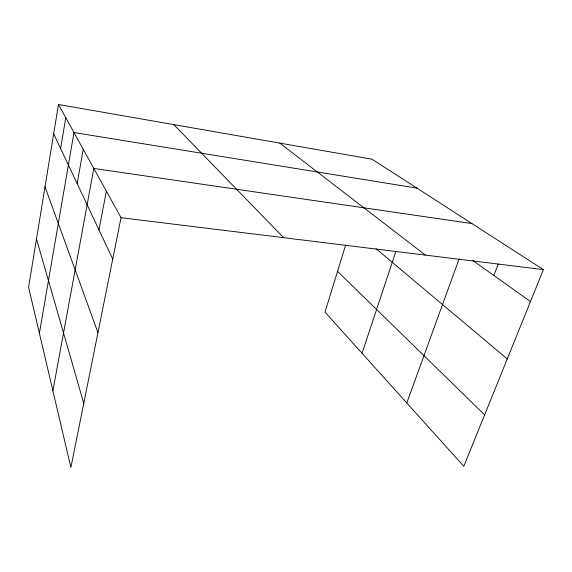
<?xml version="1.0" encoding="UTF-8"?>
<svg xmlns="http://www.w3.org/2000/svg" width="572" height="572" viewBox="0 0 572 572"><rect width="100%" height="100%" fill="white"/><g stroke="black" fill="none" stroke-linecap="round" stroke-linejoin="round"><path stroke-width="0.86" d="M58.473 104.483L28.6 287.251L70.885 467.517L121.035 217.696L58.473 104.483L372.072 159.223L543.4 269.619L463.813 466.294L324.996 312.119L345.567 245.317M60.611 148.513L65.78 117.703M39.389 333.247L73.981 132.54L416.916 188.117M77.156 183.612L83.247 149.321M52.889 390.805L93.815 168.44L471.929 223.566M98.949 229.865L106.371 191.162M362.033 353.26L395.881 251.415M406.792 402.967L459.051 259.037M493.858 275.475L498.241 264.007M121.035 217.696L543.4 269.619M472.972 260.618L530.48 301.537M279.794 143.114L425.439 255.119M376.054 248.72L507.257 358.937M337.544 271.364L484.62 414.872M173.824 124.617L283.648 237.687M53.682 133.805L112.727 259.095M45.009 186.858L97.948 332.69M36.494 238.974L83.762 403.389"/></g></svg>
